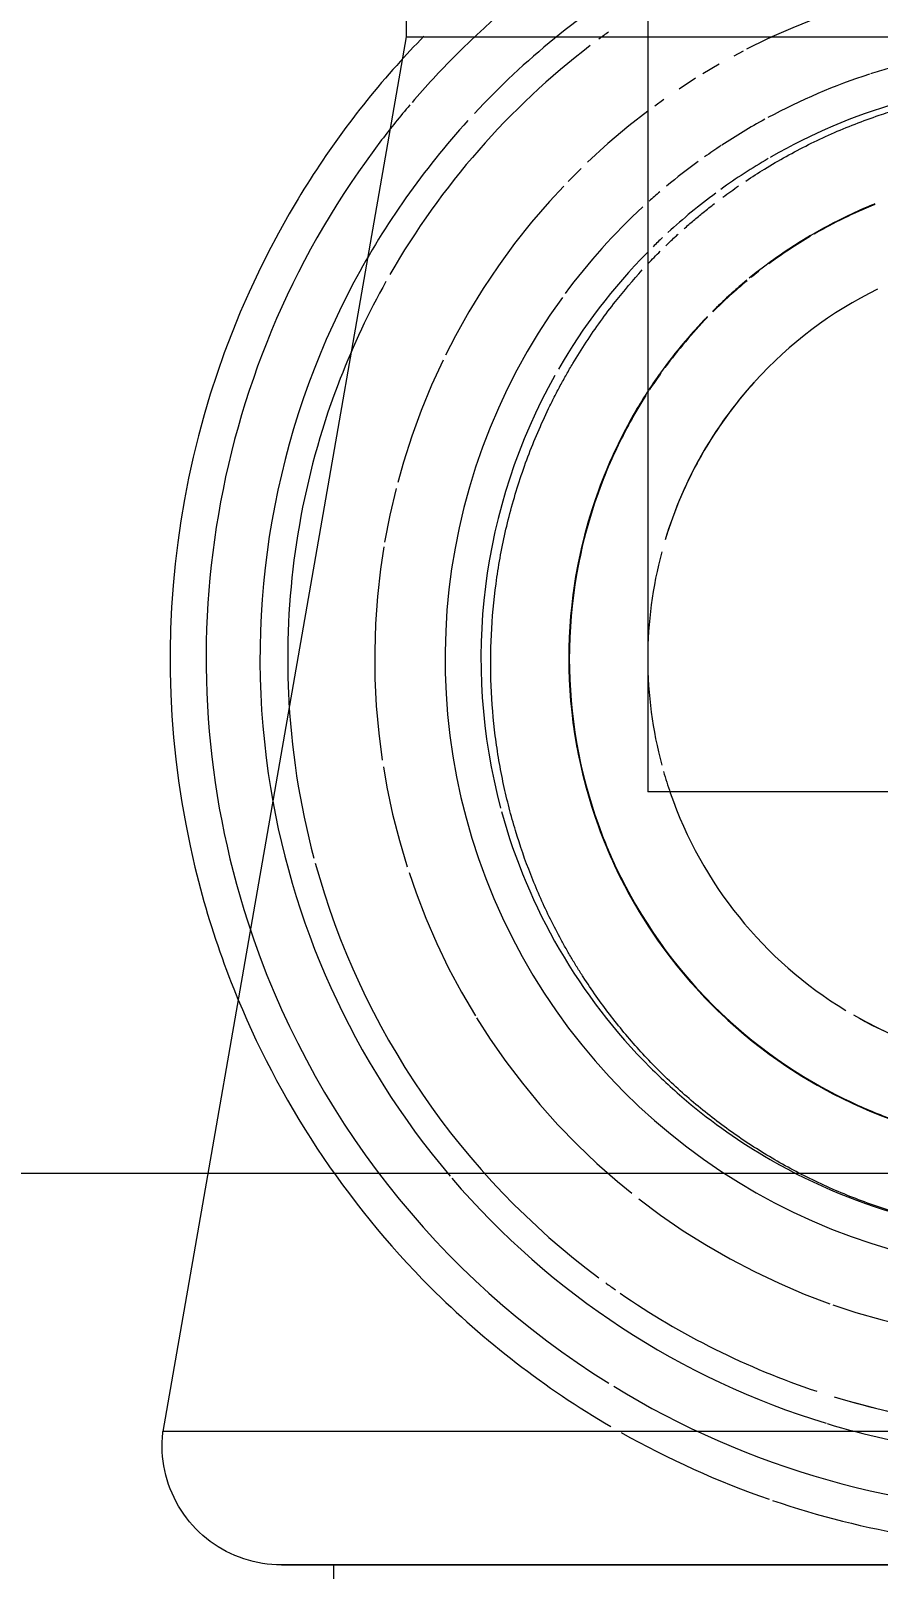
# Model space of a CAD drawing. Header units: metres. Extents: x -24.8 to 3.4, y -2.1 to 25.8.
# Drawn here: x -5.2132 to -5.1802, y 0.5846 to 0.6444 of the extents above; entities that cross this region are included whole.
import ezdxf

# ---------------------------------------------------------------- set-up
doc = ezdxf.new("R2010")
doc.units = ezdxf.units.M
for name, color, linetype, lineweight in [('A-ANNO-DIMS', 7, 'Continuous', 5), ('A-ANNO-DIMS-25', 7, 'Continuous', 5), ('P-SANR-FIXT', 7, 'Continuous', 5)]:
    doc.layers.add(name, color=color, linetype=linetype, lineweight=lineweight)
doc.styles.add('Century Gothic_4', font='GOTHIC.TTF', dxfattribs={"height": 0.025})
doc.dimstyles.new('Setores_1_mm_1', dxfattribs={"dimscale": 0.3048, "dimtxt": 0.02610420674293815, "dimasz": 0.2604166666666666, "dimexe": 0.1968503937007874, "dimexo": 0.1230314960629921, "dimgap": 0.1435367454068242, "dimtad": 1, "dimrnd": 0.01, "dimzin": 0, "dimdsep": 46, "dimtxsty": 'Century Gothic_4', "dimblk1": 'OBLIQUE', "dimblk2": 'OBLIQUE', "dimsah": 1, "dimcen": 0.09, "dimazin": 0, "dimtfac": 1, "dimtdec": 4, "dimtix": 1, "dimtmove": 0, "dimatfit": 3, "dimfxl": 1, "dimtvp": 1, "dimtolj": 1, "dimtzin": 0, "dimarcsym": 2})

# ---------------------------------------------------------------- blocks, each defined once
blk = doc.blocks.new('USO_ESG_Cuba lavatório retângular - Uso geral-3263039-BB')
at = {"layer": 'P-SANR-FIXT', "color": 253, "true_color": 0xa6a6a6}
for p, q in [((-11.51609993542375, 0.6474943847007671), (-11.51609993542375, 0.614812500000067)), ((-11.48409993542374, 0.6148125000000676), (-11.51609993542375, 0.6148125000000679))]:
    blk.add_line(p, q, dxfattribs=at)
at = {"layer": 'P-SANR-FIXT', "color": 254, "true_color": 0xdfdfdf}
for p, q in [((-11.51576541198615, 0.6148125000000679), (-11.51609993542375, 0.6148125000000679)), ((-11.503221380576, 0.6148125000000677), (-11.51564232544722, 0.6148125000000679))]:
    blk.add_line(p, q, dxfattribs=at)
blk = doc.blocks.new('USO_ESG_Sifão de Uso Geral - Sifão para lavatório-3607478-BB')
at = {"layer": 'P-SANR-FIXT'}
for p, q in [((-11.52549385051979, 0.6471270249242292), (-11.52549385051979, 0.6441574602753755)), ((-11.52549385051979, 0.6441574602753734), (-11.53494962107504, 0.5899517479404314)), ((-11.52549385051979, 0.6441574602753762), (-11.50009993542375, 0.6441574602753762)), ((-11.50009993542375, 0.589951747940432), (-11.53494962107505, 0.589951747940432)), ((-11.52832343067998, 0.5847653019777156), (-11.52832343067998, 0.561562894312801))]:
    blk.add_line(p, q, dxfattribs=at)
at = {"layer": 'P-SANR-FIXT', "color": 254, "true_color": 0xdfdfdf}
for p, q in [((-11.52549385051979, 0.6441574602753762), (-11.51622530355945, 0.6441574602753762)), ((-11.52358800225339, 0.6434241240301665), (-11.52355605264266, 0.6434561172189021)), ((-11.5123913699729, 0.6436096398803283), (-11.51274656648795, 0.6434155951397776)), ((-11.51332567191548, 0.6430992284028331), (-11.51396116587964, 0.6427182944953795)), ((-11.51423881550101, 0.6425518630874659), (-11.51488200794393, 0.642130463692387)), ((-11.51547653716908, 0.6417205523405926), (-11.51582710143668, 0.6414702813525348)), ((-11.50009993542375, 0.589951747940432), (-11.53494962107505, 0.589951747940432)), ((-11.50009993542375, 0.5847653019777168), (-11.52832343067999, 0.5847653019777168))]:
    blk.add_line(p, q, dxfattribs=at)
at = {"layer": 'P-SANR-FIXT', "color": 7, "true_color": 0xf3f3f3}
for p, q in [((-11.51622530355945, 0.6441574602753762), (-11.51147512251878, 0.6441574602753762)), ((-11.51135923462779, 0.6441574602753762), (-11.50009993542375, 0.6441574602753762))]:
    blk.add_line(p, q, dxfattribs=at)
at = {"layer": 'P-SANR-FIXT', "color": 253, "true_color": 0xa6a6a6}
for p, q in [((-11.51868653563471, 0.6390468485338161), (-11.51919420365139, 0.6385446320914173)), ((-11.50009993542375, 0.5847653019777168), (-11.52832343067998, 0.5847653019777168)), ((-11.52677396617614, 0.5847653019777156), (-11.52732267407114, 0.5847653019777156))]:
    blk.add_line(p, q, dxfattribs=at)
at = {"layer": 'P-SANR-FIXT', "color": 254, "true_color": 0xdfdfdf, "flags": 128}
for points in [[(-11.5075635354249, 0.6455476384954127), (-11.50847292947795, 0.6452663299496227), (-11.50947661568781, 0.6449112891232182), (-11.5104653012095, 0.6445163955483427), (-11.51126905700674, 0.6441574602753734)], [(-11.51129438417457, 0.6441461498575454), (-11.51143740435708, 0.6440822809704722), (-11.51225493313685, 0.6436772373428117)], [(-11.5248756570222, 0.5847653019777156), (-11.52554947819188, 0.5847653019777156), (-11.52618258552209, 0.5847653019777156), (-11.52677396617614, 0.5847653019777156)], [(-11.52179573343097, 0.5847653019777156), (-11.52262100539626, 0.5847653019777156), (-11.52341024845383, 0.5847653019777156), (-11.52416219998316, 0.5847653019777156), (-11.5248756570222, 0.5847653019777156)], [(-11.51816158127997, 0.5847653019777156), (-11.51911722211096, 0.5847653019777156), (-11.52004243934005, 0.5847653019777156), (-11.52093575281706, 0.5847653019777156), (-11.52179573343097, 0.5847653019777156)], [(-11.50961372173648, 0.5847653019777156), (-11.51075415681427, 0.5847653019777156), (-11.51187754741062, 0.5847653019777156), (-11.51298209634021, 0.5847653019777156), (-11.51406603656039, 0.5847653019777156), (-11.51512763399802, 0.5847653019777156), (-11.51616519032367, 0.5847653019777156), (-11.51717704566856, 0.5847653019777156), (-11.51787697846714, 0.5847653019777156)], [(-11.50009993542375, 0.5847653019777156), (-11.50130937732849, 0.5847653019777156), (-11.50251688438419, 0.5847653019777156), (-11.50372052483714, 0.5847653019777156), (-11.50491837311937, 0.5847653019777156), (-11.50610851292918, 0.5847653019777156), (-11.50728904029673, 0.5847653019777156), (-11.50845806663008, 0.5847653019777156), (-11.50944588003314, 0.5847653019777156)]]:
    blk.add_lwpolyline(points, dxfattribs=at)
at = {"layer": 'P-SANR-FIXT', "color": 253, "true_color": 0xa6a6a6, "flags": 128}
for points in [[(-11.51609993542374, 0.6412690271865266), (-11.51683687097443, 0.6406970878851892), (-11.51765114597531, 0.640011233513455), (-11.51843734278334, 0.6392933654369384)], [(-11.51936267060746, 0.6383640837427815), (-11.51992051776349, 0.6377662312905293), (-11.52061512317201, 0.6369594083095039), (-11.52127690865648, 0.6361254538929967), (-11.52190481550129, 0.6352657021901722), (-11.52249783918944, 0.6343815286203558), (-11.52305503100952, 0.6334743476726407), (-11.52357549957349, 0.6325456106430251), (-11.52396008173132, 0.6317899991344185)], [(-11.52405841224268, 0.6315968033126346), (-11.52450299645982, 0.6306294435707963), (-11.52490854098502, 0.6296450789867355), (-11.52527439703354, 0.6286452843338074), (-11.52559997931374, 0.6276316590701724), (-11.52582147886672, 0.626833794988172)], [(-11.52588476696344, 0.6266058247800246), (-11.52612830438316, 0.6255694225793992), (-11.52633020196495, 0.6245241104907263)], [(-11.52635766681476, 0.6243433610333067), (-11.52649013671578, 0.6234715607903573), (-11.52660785277414, 0.6224134573332865), (-11.52668316181947, 0.621351492859325), (-11.52671594337335, 0.6202873662850922), (-11.52670614499229, 0.6192227799861039), (-11.5266537823516, 0.6181594370733418), (-11.52655893922035, 0.6170990386686257), (-11.52642176732732, 0.6160432811832041)], [(-11.52637782238038, 0.6157860482052739), (-11.52624248611826, 0.6149938536038349), (-11.52602138240487, 0.6139524347907771), (-11.52575880990593, 0.6129206907919772), (-11.52545518868141, 0.6119002721777383)], [(-11.52538026399758, 0.611680960321911), (-11.52511100446051, 0.6108928114001626), (-11.52472680786457, 0.6098999201815843), (-11.52430321352618, 0.6089231869361474), (-11.5238408991059, 0.6079641742286861), (-11.52334060420821, 0.6070244162749496), (-11.52280312919821, 0.6061054164872002)], [(-11.52275845266182, 0.6060355925578186), (-11.52222933392126, 0.6052086450690498), (-11.52162013632739, 0.6043355366634685), (-11.52097651100282, 0.6034874880576498), (-11.52029948761075, 0.6026658559484606), (-11.51959014924419, 0.6018719547719997), (-11.5188496306932, 0.6011070546007925), (-11.51807911662951, 0.6003723791119433), (-11.51727983971124, 0.5996691036295139), (-11.51671704398018, 0.5992125080624191)], [(-11.51645307861096, 0.5989983532442522), (-11.51560015597007, 0.5983612010136852), (-11.51472243628284, 0.5977586662454646), (-11.51382132371354, 0.5971917128666865), (-11.51289825985004, 0.5966612478818165), (-11.51195472139763, 0.5961681199216633), (-11.51099221781654, 0.5957131178857749), (-11.5100122889072, 0.595296969680342), (-11.50901650234679, 0.5949203410537238)], [(-11.50889716582355, 0.5948805831485776), (-11.50800645118141, 0.594583834531377), (-11.50698375127746, 0.5942879884519536), (-11.5059500387366, 0.5940332761060722), (-11.5049069672784, 0.5938201049791477), (-11.50385620559469, 0.5936488160995085), (-11.50279943467998, 0.5935196834928259), (-11.50173834514233, 0.5934329137437195), (-11.50067463449865, 0.5933886456652843)]]:
    blk.add_lwpolyline(points, dxfattribs=at)
at = {"layer": 'P-SANR-FIXT', "flags": 128}
for points in [[(-11.53034404749369, 0.5847653019777156), (-11.53052952210052, 0.5847690119645311), (-11.53071469998754, 0.5847801359897871), (-11.53089928490965, 0.5847986562574178), (-11.53108298157033, 0.5848245431389463), (-11.53126549609412, 0.5848577552208837), (-11.53144653649672, 0.5848982393709833), (-11.53162581315209, 0.5849459308232416), (-11.53180303925584, 0.5850007532815089), (-11.53197793128401, 0.5850626190415458), (-11.53215020944665, 0.5851314291313344), (-11.53231959813547, 0.5852070734694115), (-11.53248582636468, 0.5852894310409702), (-11.5326486282046, 0.5853783700914619), (-11.53280774320699, 0.5854737483373866), (-11.53296291682179, 0.5855754131938888), (-11.53311390080434, 0.5856832020188931), (-11.53326045361247, 0.5857969423732657), (-11.53340234079293, 0.5859164522967074), (-11.53353933535652, 0.5860415405988346), (-11.53367121814115, 0.5861720071650458), (-11.53379777816251, 0.5863076432766697), (-11.53391881295154, 0.5864482319448577), (-11.53403412887842, 0.5865935482577348), (-11.53414354146227, 0.5867433597401986), (-11.53424687566628, 0.5868974267258349), (-11.53434396617777, 0.5870555027403306), (-11.53443465767264, 0.5872173348957885), (-11.53451880506384, 0.5873826642952785), (-11.5345962737335, 0.5875512264470295), (-11.53466693974826, 0.5877227516875595), (-11.53473069005758, 0.587896965613073), (-11.53478742267457, 0.588073589518449), (-11.53483704683913, 0.5882523408431215), (-11.53487948316321, 0.5884329336231016), (-11.53491466375772, 0.5886150789484624), (-11.53494253234122, 0.5887984854255417), (-11.53496304432992, 0.5889828596431027), (-11.53497616690901, 0.589167906641723), (-11.53498187908518, 0.589353330385686), (-11.53498017172014, 0.5895388342365511), (-11.53497104754534, 0.5897241214277312), (-11.53495452115749, 0.5899088955392457), (-11.53494962107504, 0.5899517479404314)], [(-11.52732267407114, 0.5847653019777156), (-11.52782783139151, 0.5847653019777156), (-11.52828862999331, 0.5847653019777156), (-11.52870433269706, 0.5847653019777156), (-11.52907427446712, 0.5847653019777156), (-11.52939786347557, 0.5847653019777156), (-11.52967458204903, 0.5847653019777156), (-11.52990398749681, 0.5847653019777156), (-11.53008571281913, 0.5847653019777156), (-11.53021946729425, 0.5847653019777156), (-11.53030503694353, 0.5847653019777156), (-11.53034228487379, 0.5847653019777156), (-11.53034404749369, 0.5847653019777156)], [(-11.53034404749369, 0.5847653019777156), (-11.5303198554299, 0.5847653019777156), (-11.53024731794067, 0.5847653019777156), (-11.53012655107052, 0.5847653019777156), (-11.52995774802066, 0.5847653019777156), (-11.52974117883998, 0.5847653019777156), (-11.52947718999296, 0.5847653019777156), (-11.52916620380545, 0.5847653019777156), (-11.52880871778899, 0.5847653019777156), (-11.52840530384496, 0.5847653019777156), (-11.52795660734962, 0.5847653019777156), (-11.52746334612164, 0.5847653019777156), (-11.52692630927376, 0.5847653019777156), (-11.52634635595036, 0.5847653019777156), (-11.52572441395307, 0.5847653019777156), (-11.52506147825639, 0.5847653019777156), (-11.52435860941602, 0.5847653019777156), (-11.52361693187218, 0.5847653019777156), (-11.52283763215071, 0.5847653019777156), (-11.52202195696492, 0.5847653019777156), (-11.52117121122112, 0.5847653019777156), (-11.52028675593101, 0.5847653019777156), (-11.51937000603438, 0.5847653019777156), (-11.5184224281355, 0.5847653019777156), (-11.51744553815687, 0.5847653019777156), (-11.51644089891408, 0.5847653019777156), (-11.51541011761557, 0.5847653019777156), (-11.51435484329156, 0.5847653019777156), (-11.51327676415585, 0.5847653019777156), (-11.51217760490507, 0.5847653019777156), (-11.51105912395955, 0.5847653019777156), (-11.50992311065021, 0.5847653019777156), (-11.50877138235601, 0.5847653019777156), (-11.50760578159653, 0.5847653019777156), (-11.50642817308433, 0.5847653019777156)]]:
    blk.add_lwpolyline(points, dxfattribs=at)
at = {"layer": 'P-SANR-FIXT', "color": 253, "true_color": 0xa6a6a6}
for centre, radius, start, end in [((-11.50009993542376, 0.6200000000000044), 0.03317195909157748, 124.5547506675146, 135.0000000000002), ((-11.50009993542375, 0.6200000000000044), 0.03107743835357202, 121.2901328347834, 137.0287132858537), ((-11.50009993542376, 0.6200000000000044), 0.03457092903812185, 135.6031071622379, 138.1744275045444), ((-11.50009993542376, 0.6200000000000044), 0.03317195909157866, 135.078095910753, 139.3413447818783), ((-11.50009993542376, 0.6200000000000044), 0.03317195909157768, 139.5643396503873, 142.5866965918132), ((-11.50009993542375, 0.6200000000000044), 0.03107743835357539, 137.7203976283173, 151.9324435466501), ((-11.50009993542375, 0.6200000000000047), 0.02388009809944464, 132.6903483587493, 143.5539595255973), ((-11.50009993542376, 0.6200000000000044), 0.03457092903812175, 150.0000000000005, 195.0000000000001), ((-11.50009993542375, 0.6200000000000052), 0.02248571543989633, 135.4206001121952, 150.0000000000069), ((-11.50009993542375, 0.6200000000000047), 0.02388009809944647, 143.9999999999998, 269.9999999999998), ((-11.50009993542376, 0.6200000000000001), 0.03000000000000136, 158.7379572786608, 179.9999999999998), ((-11.50009993542376, 0.6200000000000001), 0.02999999999999992, 158.7379572786776, 180.0000000000001), ((-11.50009993542375, 0.6200000000000052), 0.02248571543989705, 150.7228694022295, 194.9999999999988), ((-11.50009993542375, 0.6200000000000044), 0.01907023710243332, 148.6902874474187, 202.0229978720428), ((-11.50009993542375, 0.6199999999999993), 0.01904999999999633, 147.5336064866674, 179.9999999999997), ((-11.50009993542376, 0.6200000000000044), 0.01907023710242912, 155.0286807070518, 159.9713192929478), ((-11.50009993542376, 0.62), 0.01904999999999622, 154.721810194716, 160.1249309649352), ((-11.50009993542376, 0.6200000000000001), 0.02999999999999935, 179.9999999999999, 182.4740321385267), ((-11.50009993542376, 0.6200000000000001), 0.0299999999999988, 179.9999999999999, 182.4740321385188), ((-11.50009993542375, 0.6199999999999993), 0.01904999999999646, 179.9999999999999, 269.9999999999995), ((-11.50009993542375, 0.6200000000000044), 0.03107743835357692, 188.2751990298865, 220.3423490998175), ((-11.50009993542375, 0.6199999999999993), 0.01599999999999918, 199.0674669930472, 238.7368409758243), ((-11.50009993542376, 0.62), 0.01599999999999668, 199.0674669930432, 238.7368409758623), ((-11.50009993542375, 0.6200000000000052), 0.02248571543990272, 195.3378237838044, 225.0000000000028), ((-11.50009993542376, 0.62), 0.0190500000000014, 199.7218101947506, 205.2781898052327), ((-11.50009993542376, 0.6200000000000044), 0.01907023710242977, 200.0286807070488, 204.9713192929604), ((-11.50009993542375, 0.6200000000000044), 0.0190702371024334, 202.4999999999976, 269.9999999999996), ((-11.50009993542376, 0.6200000000000044), 0.03317195909157639, 197.9811155126047, 238.1260995878168), ((-11.50009993542376, 0.6200000000000044), 0.03457092903812754, 201.7972354997842, 224.9999999999997), ((-11.50009993542375, 0.6199999999999993), 0.01599999999999823, 239.9999999999991, 269.9999999999992), ((-11.50009993542376, 0.62), 0.01600000000000204, 239.9999999999997, 299.9999999999991), ((-11.50009993542375, 0.6200000000000052), 0.02248571543990298, 229.8521530599144, 239.9999999999997), ((-11.50009993542376, 0.62), 0.01904999999999846, 244.7218101948018, 250.2781898051953), ((-11.50009993542376, 0.6200000000000044), 0.01907023710242851, 245.0286807070349, 249.9713192929471), ((-11.50009993542375, 0.6200000000000052), 0.02248571543990186, 240.1338959290353, 269.9999999999996), ((-11.50009993542375, 0.6200000000000044), 0.03107743835357644, 220.551525536916, 253.0426969830597), ((-11.50009993542376, 0.6200000000000044), 0.03317195909157811, 238.5190423476735, 269.9999999999997), ((-11.50009993542375, 0.6200000000000044), 0.03107743835357368, 253.1275918846915, 269.9999999999996), ((-11.50009993542376, 0.6200000000000044), 0.03457092903812252, 240.4731918418209, 250.957889631274), ((-11.50009993542376, 0.6200000000000044), 0.03457092903812331, 251.1870541467692, 269.9999999999998)]:
    blk.add_arc(centre, radius, start, end, dxfattribs=at)
at = {"layer": 'P-SANR-FIXT', "color": 254, "true_color": 0xdfdfdf}
for centre, radius, start, end in [((-11.50009993542376, 0.6200000000000001), 0.03000000000000148, 125.736589609042, 126.6303390698566), ((-11.50009993542376, 0.6200000000000001), 0.02999999999999778, 125.7365896090428, 126.6303390698576), ((-11.50009993542376, 0.6200000000000001), 0.03000000000000071, 127.4299547126105, 150.1764579079117), ((-11.50009993542376, 0.6200000000000001), 0.03000000000000357, 127.4299547126056, 150.1764579079097), ((-11.50009993542375, 0.6200000000000047), 0.0238800980994451, 106.1779454493114, 107.9043691835883), ((-11.50009993542375, 0.6200000000000047), 0.02388009809944469, 107.9999999999948, 118.3156871442528), ((-11.50009993542375, 0.6200000000000052), 0.02248571543989503, 106.2038449926511, 119.8661040709717), ((-11.50009993542375, 0.6200000000000047), 0.02388009809944783, 118.6381553977149, 123.3272366069533), ((-11.50009993542375, 0.6200000000000047), 0.02388009809944643, 123.4039728317601, 125.2694283538099), ((-11.50009993542375, 0.6200000000000047), 0.02388009809944501, 125.9999999999962, 129.7448150580323), ((-11.50009993542375, 0.6200000000000052), 0.02248571543989616, 120.2282100991018, 125.814003987847), ((-11.50009993542375, 0.6200000000000047), 0.02388009809944492, 130.5607050838816, 131.8961148618853), ((-11.50009993542375, 0.6200000000000052), 0.02248571543989681, 126.4299819820132, 132.5932260038527), ((-11.50009993542375, 0.6200000000000047), 0.02388009809944607, 132.6903483587444, 143.5539595255982), ((-11.50009993542375, 0.6200000000000044), 0.01907023710243475, 112.4999999999992, 129.1968565462131), ((-11.50009993542375, 0.6199999999999993), 0.01904999999999842, 112.1235210604619, 119.9999999999976), ((-11.50009993542376, 0.62), 0.01904999999999605, 112.1235210604308, 115.278189805272), ((-11.50009993542376, 0.6200000000000044), 0.01907023710243074, 112.1019143498822, 114.9713192929464), ((-11.50009993542375, 0.6200000000000052), 0.02248571543990049, 133.3070461604418, 134.6246283906975), ((-11.50009993542375, 0.6199999999999993), 0.01904999999999452, 120.5122061331855, 126.3470957730764), ((-11.50009993542376, 0.6200000000000001), 0.03000000000000503, 150.7668784242607, 158.7379572786584), ((-11.50009993542376, 0.6200000000000001), 0.02999999999999749, 150.7668784242907, 158.737957278679), ((-11.50009993542375, 0.6200000000000044), 0.01907023710243022, 129.740520865305, 135.0000000000054), ((-11.50009993542375, 0.6199999999999993), 0.01904999999999921, 129.5850320183029, 135.0000000000013), ((-11.50009993542375, 0.6199999999999993), 0.01904999999999938, 127.8428716428868, 129.0021332706721), ((-11.50009993542375, 0.6200000000000047), 0.02388009809944647, 143.9999999999998, 269.9999999999998), ((-11.50009993542376, 0.62), 0.01599999999999838, 116.1873864650608, 137.7333762369288), ((-11.50009993542375, 0.6199999999999993), 0.01600000000000268, 116.187386465095, 137.7333762369775), ((-11.50009993542375, 0.6200000000000044), 0.01907023710243192, 135.8961392146839, 144.3746486195884), ((-11.50009993542375, 0.6199999999999993), 0.01904999999999913, 135.8872311880997, 143.5901941337411), ((-11.50009993542375, 0.6199999999999993), 0.01904999999999648, 144.421283984211, 146.7441041168747), ((-11.50009993542375, 0.6200000000000044), 0.01907023710243069, 145.2705999817196, 147.8469281314362), ((-11.50009993542376, 0.62), 0.01599999999999646, 137.7748445153802, 163.2557667812167), ((-11.50009993542375, 0.6199999999999993), 0.01600000000000204, 137.7748445154389, 150.0000000000005), ((-11.50009993542376, 0.6200000000000044), 0.01907023710242988, 147.4494798150456, 155.0286807070509), ((-11.50009993542376, 0.62), 0.01904999999999905, 147.5336064866361, 154.7218101947126), ((-11.50009993542375, 0.6199999999999993), 0.01600000000000103, 150.0000000000021, 163.2557667812825), ((-11.50009993542376, 0.6200000000000044), 0.01907023710242851, 159.9801498544467, 200.0286807070476), ((-11.50009993542376, 0.62), 0.01904999999999901, 160.2781898052573, 180), ((-11.50009993542376, 0.62), 0.01600000000000002, 165.0000000000003, 180.0000000000002), ((-11.50009993542375, 0.6199999999999993), 0.01599999999999824, 165.0000000000001, 180), ((-11.50009993542376, 0.62), 0.01904999999999824, 180, 199.7218101947475), ((-11.50009993542375, 0.6199999999999993), 0.01599999999999732, 179.9999999999996, 194.9999999999987), ((-11.50009993542376, 0.62), 0.01599999999999778, 180, 194.9999999999996), ((-11.50009993542376, 0.6200000000000001), 0.02999999999999865, 182.4740321385262, 194.999999999999), ((-11.50009993542376, 0.6200000000000001), 0.02999999999999949, 182.4740321385189, 194.9999999999999), ((-11.50009993542375, 0.6199999999999993), 0.0159999999999995, 195.9201983688771, 199.0674669930475), ((-11.50009993542376, 0.62), 0.01600000000000118, 195.9201983689518, 199.067466993048), ((-11.50009993542376, 0.6200000000000001), 0.02999999999999629, 195.3728521287592, 233.3696609301325), ((-11.50009993542376, 0.6200000000000001), 0.02999999999999884, 195.372852128756, 233.3696609301373), ((-11.50009993542376, 0.6200000000000044), 0.01907023710243138, 204.9713192929622, 245.0286807070383), ((-11.50009993542376, 0.62), 0.01904999999999667, 205.2781898052273, 244.7218101947997), ((-11.50009993542375, 0.6200000000000052), 0.02248571543990099, 225.0000000000005, 229.8521530599118), ((-11.50009993542375, 0.6200000000000052), 0.02248571543990242, 239.9999999999991, 240.133895929036), ((-11.50009993542376, 0.6200000000000001), 0.03000000000000194, 234.004552931836, 234.8843956453727), ((-11.50009993542376, 0.6200000000000001), 0.03000000000000156, 234.004552931838, 234.8843956453748), ((-11.50009993542376, 0.6200000000000044), 0.03457092903812355, 224.9999999999964, 239.7035337124626), ((-11.50009993542376, 0.6200000000000001), 0.02999999999999903, 235.3158985853106, 251.6846484728892), ((-11.50009993542376, 0.6200000000000001), 0.02999999999999932, 235.3158985853133, 251.6846484728926), ((-11.50009993542376, 0.6200000000000001), 0.02999999999999892, 253.0326452469233, 269.9999999999996), ((-11.50009993542376, 0.6200000000000001), 0.02999999999999892, 253.0326452469201, 286.9673547530761)]:
    blk.add_arc(centre, radius, start, end, dxfattribs=at)
at = {"layer": 'P-SANR-FIXT'}
for centre, radius, start, end in [((-11.50009993542376, 0.6200000000000044), 0.03457092903812208, 138.1744275045443, 150.0000000000003), ((-11.50009993542376, 0.6200000000000044), 0.03317195909157521, 142.5866965918151, 197.9811155126042), ((-11.50009993542375, 0.6200000000000044), 0.03107743835357404, 151.9324435466512, 188.2751990298858), ((-11.50009993542376, 0.6200000000000044), 0.03457092903811983, 194.9999999999993, 201.7972354997797)]:
    blk.add_arc(centre, radius, start, end, dxfattribs=at)
at = {"layer": 'P-SANR-FIXT', "color": 7, "true_color": 0xf3f3f3}
for centre, radius, start, end in [((-11.50009993542375, 0.6200000000000047), 0.0238800980994451, 106.1779454493155, 107.9043691835883), ((-11.50009993542375, 0.6200000000000047), 0.02388009809944554, 107.9999999999942, 118.3156871442558), ((-11.50009993542375, 0.6200000000000047), 0.02388009809944732, 118.6381553977191, 123.3272366069574), ((-11.50009993542375, 0.6200000000000047), 0.02388009809944933, 123.4039728317604, 125.2694283538066), ((-11.50009993542375, 0.6200000000000047), 0.0238800980994491, 125.9999999999881, 129.7448150580274), ((-11.50009993542375, 0.6200000000000047), 0.0238800980994436, 130.5607050838897, 131.8961148618869), ((-11.50009993542376, 0.6200000000000044), 0.0190702371024283, 114.9713192929492, 120.0000000000107), ((-11.50009993542376, 0.62), 0.01904999999999953, 115.278189805268, 119.9999999999959), ((-11.50009993542376, 0.62), 0.01904999999999828, 120.5122061331447, 126.3470957730338), ((-11.50009993542376, 0.6200000000000044), 0.01907023710242724, 120.4772875241277, 126.3019313039257), ((-11.50009993542376, 0.6200000000000044), 0.01907023710243121, 126.7548651084386, 127.9212928616506), ((-11.50009993542376, 0.6200000000000044), 0.01907023710243395, 129.5426248288241, 135.0000000000004), ((-11.50009993542376, 0.62), 0.01904999999999516, 129.5850320182728, 135.0000000000076), ((-11.50009993542376, 0.62), 0.01904999999999938, 127.8428716428915, 129.0021332706467), ((-11.50009993542376, 0.6200000000000044), 0.01907023710242885, 135.7994105152878, 143.5086341937537), ((-11.50009993542376, 0.62), 0.01905000000000009, 135.887231188043, 143.5901941337034), ((-11.50009993542376, 0.6200000000000044), 0.01907023710243271, 144.3405322768398, 146.6591231156517), ((-11.50009993542376, 0.62), 0.01904999999999504, 144.4212839841645, 146.744104116841)]:
    blk.add_arc(centre, radius, start, end, dxfattribs=at)
at = {"layer": 'P-SANR-FIXT', "color": 7, "true_color": 0xfdfdfd}
blk.add_arc((-11.50009993542375, 0.6200000000000052), 0.02248571543990032, 119.8661040709658, 120.0000000000026, dxfattribs=at)
at = {"layer": 'P-SANR-FIXT', "color": 254, "true_color": 0xdfdfdf}
for points, knots in [([(-11.51156212726067, 0.6390236800355689), (-11.51100787704266, 0.6393641321046158), (-11.51015172723073, 0.6398394088927166), (-11.50896098062701, 0.6403988004154356), (-11.50804270339668, 0.6407801500750068), (-11.50718001013058, 0.6410929596709272), (-11.50662160034124, 0.6412705467362395), (-11.50638052930985, 0.6413426681304895)], [0.8333333333333333, 0.8333333333333333, 0.8333333333333333, 0.8333333333333333, 0.861111111111111, 0.875, 0.8888888888888888, 0.9027777777777777, 0.9132036642160084, 0.9132036642160084, 0.9132036642160084, 0.9132036642160084]), ([(-11.51468831468881, 0.6367020892832933), (-11.51456654470946, 0.6368102461566969), (-11.5143205364266, 0.637023925328113), (-11.51392606567282, 0.6373518061526275), (-11.51365170910455, 0.6375691421603372), (-11.51350326728014, 0.637683714524559)], [0.7777777777777778, 0.7777777777777778, 0.7777777777777778, 0.7777777777777778, 0.7847222222222223, 0.7916666666666667, 0.7996875692552793, 0.7996875692552793, 0.7996875692552793, 0.7996875692552793]), ([(-11.51540280585881, 0.6360384030880912), (-11.51528649994523, 0.636151386626353), (-11.51512692668461, 0.6363029954635345), (-11.51496472001867, 0.6364524668906969), (-11.5149219544461, 0.636491561372674)], [0.7638888888888888, 0.7638888888888888, 0.7638888888888888, 0.7638888888888888, 0.7708333333333333, 0.7733061617039871, 0.7733061617039871, 0.7733061617039871, 0.7733061617039871])]:
    blk.add_open_spline(points, degree=3, knots=knots, dxfattribs=at)
for points in [[(-11.51228687231817, 0.6385587947073642), (-11.51204851806204, 0.6387183275661872), (-11.51180693374267, 0.6388733059435028), (-11.51156212726067, 0.6390236800355689)], [(-11.5131752372573, 0.637932099174892), (-11.51297484519756, 0.6380809440670269), (-11.51277199733583, 0.6382263845970527), (-11.51256669888552, 0.6383683879006649)], [(-11.516084317548, 0.6353463807852227), (-11.51593036734731, 0.6355097708247065), (-11.51577381614024, 0.6356709232295331), (-11.51561464147455, 0.6358298056703281)]]:
    blk.add_open_spline(points, degree=3, dxfattribs=at)
at = {"layer": 'P-SANR-FIXT', "color": 253, "true_color": 0xa6a6a6}
for points, knots in [([(-11.52170488725585, 0.6151029195398802), (-11.52173797478124, 0.6152565651272923), (-11.52180122840459, 0.6155658750132315), (-11.52191526507897, 0.6161914196411867), (-11.52208139811773, 0.6173032757379013), (-11.52221822236877, 0.6189310884128367), (-11.52221071380238, 0.6209210902759638), (-11.5220294532375, 0.6229067339820268), (-11.52167196370955, 0.6248963084769612), (-11.52112745369541, 0.6268812886741958), (-11.52052511638551, 0.6284844339218999), (-11.52003389262246, 0.62956250046946), (-11.51973514101627, 0.6301634923774807), (-11.51950257657253, 0.630605995492529), (-11.5192618834799, 0.6310404417024251), (-11.51893004023805, 0.6316100505445437), (-11.51832107867625, 0.6325812029830025), (-11.51743742979209, 0.6338059799627396), (-11.51667333739815, 0.6347056478352591), (-11.51631281655379, 0.6351001408814592)], [0.4444444444444444, 0.4444444444444444, 0.4444444444444444, 0.4444444444444444, 0.4513888888888888, 0.4583333333333333, 0.4722222222222222, 0.5, 0.5277777777777778, 0.5555555555555556, 0.5833333333333334, 0.6111111111111112, 0.6388888888888888, 0.6527777777777777, 0.6597222222222221, 0.6666666666666666, 0.6736111111111112, 0.6805555555555556, 0.6944444444444444, 0.7222222222222222, 0.7451890024749553, 0.7451890024749553, 0.7451890024749553, 0.7451890024749553]), ([(-11.50009993542375, 0.5975304512103918), (-11.50149032901145, 0.5975316841369251), (-11.50354476663811, 0.5977307493525011), (-11.50615303337475, 0.5983500313274626), (-11.50803060908591, 0.5989793338038544), (-11.50981249263354, 0.5997600735337966), (-11.51148873046609, 0.6006777274574842), (-11.5127952877983, 0.601546314574987), (-11.51378424015078, 0.6022975379083787), (-11.51449868987764, 0.6028886700721745), (-11.51518094176752, 0.6035030107867474), (-11.51604406648333, 0.6043480600763654), (-11.51704315712201, 0.6054545675804042), (-11.51794493071171, 0.6066298963662123), (-11.51852852185598, 0.6074923684669102), (-11.51884845231088, 0.6079970513851505), (-11.51908200482785, 0.6083821623525432), (-11.51930773533031, 0.6087720189940822), (-11.51959666261844, 0.6092955792706871), (-11.52007256094885, 0.6102238583445744), (-11.52067032527318, 0.6115864861136671), (-11.52116365499678, 0.6130085297161799), (-11.52145347511564, 0.6140417877106868), (-11.52160270325227, 0.6146440014887582), (-11.52167179973046, 0.6149492739524679), (-11.52170488725585, 0.6151029195398802)], [0, 0, 0, 0, 0.05555555555555555, 0.08333333333333333, 0.1111111111111111, 0.1388888888888889, 0.1666666666666667, 0.1944444444444444, 0.2083333333333333, 0.2222222222222222, 0.2361111111111111, 0.25, 0.2777777777777778, 0.3055555555555556, 0.3194444444444444, 0.3263888888888888, 0.3333333333333333, 0.3402777777777778, 0.3472222222222222, 0.361111111111111, 0.3888888888888888, 0.4166666666666666, 0.4305555555555555, 0.4375, 0.4444444444444444, 0.4444444444444444, 0.4444444444444444, 0.4444444444444444])]:
    blk.add_open_spline(points, degree=3, knots=knots, dxfattribs=at)
blk = doc.blocks.new('DIMBLOCK41-BB')
at = {"layer": 'A-ANNO-DIMS-25', "lineweight": 25}
for p, q in [((-5.252766582148467, 0.5999999999999999), (-5.292454082148462, 0.6396875)), ((-5.252766582148467, 0.5999999999999999), (-5.213079082148456, 0.5603124999999999)), ((-5.252766582148467, 0), (-5.292454082148462, 0.03968750000000002)), ((-5.252766582148467, 0), (-5.213079082148456, -0.03968750000000002))]:
    blk.add_line(p, q, dxfattribs=at)
at = {"layer": 'A-ANNO-DIMS-25'}
for p, q in [((-5.252766582148469, 0.6000000000000001), (-5.312766582148461, 0.6000000000000001)), ((-5.252766582148467, 0.5999999999999999), (-5.252766582148467, 0)), ((-5.252766582148469, 0.6000000000000001), (-5.160683751955304, 0.6000000000000001)), ((-5.252766582148469, 0), (-5.312766582148461, 0)), ((-5.252766582148469, 0), (-5.234139981391783, 0))]:
    blk.add_line(p, q, dxfattribs=at)
at = {"layer": 'A-ANNO-DIMS-25', "color": 0, "insert": (-5.328560574444181, 0.2448911190982417), "char_height": 0.025, "width": 0.1322613141642199, "attachment_point": 1, "rotation": 90, "line_spacing_factor": 0.9845015114479526, "style": 'Century Gothic_4'}
blk.add_mtext('0,60 m', dxfattribs=at)
blk = doc.blocks.new('_Oblique')
at = {"color": 0, "linetype": 'ByBlock', "lineweight": -2}
blk.add_line((-0.5, -0.5), (0.5, 0.5), dxfattribs=at)
blk = doc.blocks.new('DIMBLOCK42-BB')
at = {"layer": 'A-ANNO-DIMS-25'}
for p, q in [((-5.123183751955303, 0.8973182810976289), (-5.123183751955303, 0.957318281097629)), ((-5.573183800533601, 0.8973182810976289), (-5.573183800533601, 0.9159448818543111)), ((-5.573183800533597, 0.8973182810976289), (-5.123183751955303, 0.8973182810976289)), ((-5.573183800533601, 0.8973182810976289), (-5.573183800533601, 0.837318281097629)), ((-5.123183751955303, 0.8973182810976289), (-5.123183751955303, 0.6221))]:
    blk.add_line(p, q, dxfattribs=at)
at = {"layer": 'A-ANNO-DIMS-25', "lineweight": 25}
for p, q in [((-5.573183800533597, 0.8973182810976289), (-5.533496300533599, 0.9370057810976289)), ((-5.123183751955303, 0.8973182810976289), (-5.083496251955294, 0.9370057810976289)), ((-5.573183800533597, 0.8973182810976289), (-5.612871300533604, 0.857630781097629)), ((-5.123183751955303, 0.8973182810976289), (-5.162871251955304, 0.857630781097629))]:
    blk.add_line(p, q, dxfattribs=at)
at = {"layer": 'A-ANNO-DIMS-25', "color": 0, "insert": (-5.403292657146205, 0.9731122733933425), "char_height": 0.025, "width": 0.1322613141642199, "attachment_point": 1, "line_spacing_factor": 0.9845015114479526, "style": 'Century Gothic_4'}
blk.add_mtext('0,45 m', dxfattribs=at)

msp = doc.modelspace()

# ---------------------------------------------------------------- block references
at = {"layer": 'P-SANR-FIXT', "color": 253, "true_color": 0xa6a6a6}
msp.add_blockref('USO_ESG_Cuba lavatório retângular - Uso geral-3263039-BB', (6.326916183468452, 0), dxfattribs=at)
at = {"layer": 'P-SANR-FIXT'}
msp.add_blockref('USO_ESG_Sifão de Uso Geral - Sifão para lavatório-3607478-BB', (6.326916183468452, 0), dxfattribs=at)

# ---------------------------------------------------------------- dimensions: what is measured, and where the dimension line sits
at = {"layer": 'A-ANNO-DIMS'}
dim = msp.add_linear_dim(base=(-5.123183751955303, 0.8973182810976289), p1=(-5.573183800533601, 0.9534448818543112), p2=(-5.123183751955303, 0.5846000000000001), dimstyle='Setores_1_mm_1', override={"dimpost": '<>', "dimfxl": 0.5818475664558469}, dxfattribs=at)
dim.commit()
dim.dimension.update_dxf_attribs({"geometry": 'DIMBLOCK42-BB', "text_midpoint": (-5.348183776244452, 0.9541971051239818)})
dim = msp.add_linear_dim(base=(-5.252766582148471, -9.025845792618673e-18), p1=(-5.123183751955295, 0.6000000000000001), p2=(-5.196639981391781, 0), angle=89.99999999999991, dimstyle='Setores_1_mm_1', override={"dimpost": '<>', "dimfxl": 0.6044797909302062}, dxfattribs=at)
dim.commit()
dim.dimension.update_dxf_attribs({"geometry": 'DIMBLOCK41-BB', "text_midpoint": (-5.309645406174823, 0.3000000000000015)})

doc.saveas('drawing.dxf')
